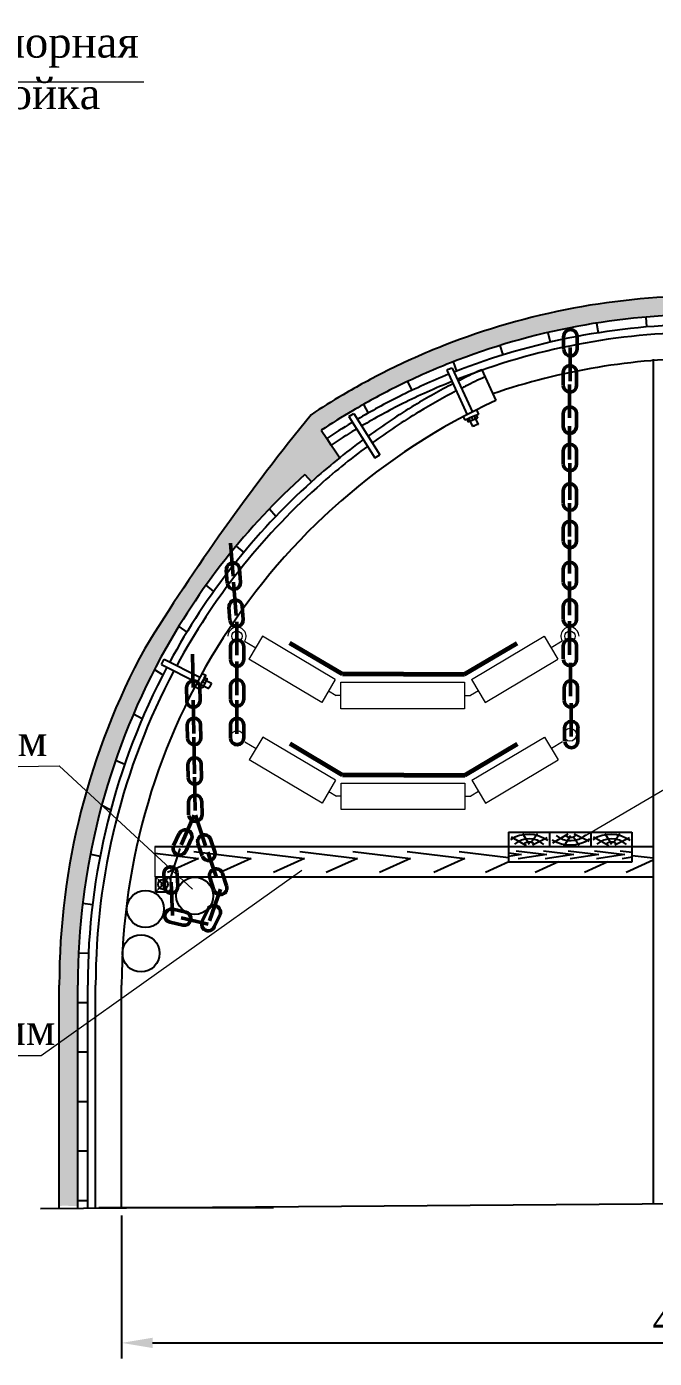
# Model space of a CAD drawing. Header units: millimetres. Extents: x -46762 to 161452, y -66984 to 31524.
# Drawn here: x -24964 to -22425, y 4012 to 9394 of the extents above; entities that cross this region are included whole.
import ezdxf

# ---------------------------------------------------------------- set-up
doc = ezdxf.new("R2010")
doc.units = ezdxf.units.MM
doc.header["$LTSCALE"] = 0.5
doc.styles.get("Standard").update_dxf_attribs({"font": 'TIMES.TTF'})
doc.dimstyles.new('ISO-25', dxfattribs={"dimscale": 50, "dimtxt": 2.5, "dimasz": 2.5, "dimexe": 1.25, "dimexo": 0.625, "dimtad": 1, "dimdec": 0, "dimtxsty": 'Standard', "dimcen": 2.5, "dimadec": 0, "dimazin": 0, "dimtfac": 1, "dimtdec": 0, "dimtmove": 0, "dimatfit": 3, "dimfxl": 1, "dimarcsym": 0})
pattern_1 = [(228.0128, (-87551.02727866039, 2118.515394899114), (-1016.000863294801, -1143.001404475629), [17.08605, -1691.525]), (184.9697, (-87562.45727866056, 2105.815394899131), (1524.002465308956, 126.9991037693729), [29.32025, -2902.7]), (132.5104, (-87591.66727866052, 2103.275394899065), (1269.999075916585, -1397.001364623021), [20.6741, -2046.735]), (267.2737, (-87641.19727866031, 2071.525394899094), (126.9994485414086, 2539.999182668322), [26.70025, -2643.32]), (292.8337, (-87642.4672786608, 2044.855394899081), (-635.0018027750953, 1524.000866502556), [26.18170000000001, -2591.990000000001]), (357.2737, (-87632.30727866065, 2020.725394899076), (-2539.999182668322, 126.9994485414088), [26.70025, -2643.32]), (37.6942, (-87605.63727866026, 2019.455394899116), (-1651.001043061997, -1269.998867849245), [35.3097, -3495.655000000001]), (72.2553, (-87577.69727866031, 2041.045394899083), (889.00177827336, 2794.00081030182), [33.33600000000001, -3300.265000000001]), (121.4296, (-87567.53727866017, 2072.795394899083), (-1016.000261763224, 1650.998057998634), [26.79065, -2652.275]), (175.2364, (-87581.50727866037, 2095.65539489907), (1396.998902652723, -126.9988081360578), [30.58564999999996, -1498.694999999999]), (222.3974, (-87611.98727866035, 2098.195394899078), (-1524.000045861985, -1396.998182531848), [39.55390000000001, -3915.840000000001]), (138.8141, (-87515.4672786608, 2070.255394899075), (-888.9994337112367, 761.9988278562003), [13.50025, -1336.53]), (171.4692, (-87525.62727866048, 2079.145394899089), (1650.99747977957, -254.0006400022849), [25.68409999999996, -2542.729999999997]), (225, (-87551.02727866039, 2082.955394899087), (-2.664535259100376e-14, -126.9999134350099), [17.96045, -161.6445]), (203.1986, (-87559.91727866052, 2098.195394899078), (635.0021412795417, 254.0011137153133), [9.672050000000002, -957.53]), (291.8014, (-87568.80727866065, 2094.385394899109), (-127.0000890947255, 381.0002454365932), [13.6783, -670.2400000000001]), (30.9638, (-87563.72727866058, 2081.685394899097), (380.9995977404113, 254.0001979330276), [22.21599999999998, -718.3149999999991]), (161.5651, (-87544.6772786603, 2093.115394899061), (254.0001159090491, -126.9998111232538), [16.06435, -385.545]), (16.38950000000001, (-87642.4672786608, 2094.385394899109), (1270.000700698468, 380.9992074983903), [22.5044, -2227.94]), (70.3462, (-87620.87727866048, 2100.735394899086), (-507.9985844338254, -1396.99802442725), [18.87995, -1869.11]), (293.1986, (-87544.6772786603, 2118.515394899114), (-254.0011137153132, 635.0021412795418), [19.344, -947.86]), (343.6105, (-87537.05727866065, 2100.735394899086), (-1270.000700698467, 380.9992074983906), [22.50439999999998, -2227.939999999998]), (339.444, (-87642.4672786608, 2015.645394899089), (-635.0007882127956, 253.9996918025069), [21.70175, -1063.385]), (294.7751, (-87622.1472786605, 2008.025394899094), (-634.9985201813421, 1396.999351307834), [18.18359999999998, -1800.179999999998]), (66.80140000000002, (-87543.40727866074, 1991.515394899114), (254.0011137153134, 635.0021412795417), [19.344, -947.86]), (17.35400000000001, (-87535.78727866063, 2009.295394899113), (-1651.000089092998, -507.9992337802817), [21.28915, -2107.619999999999]), (69.444, (-87605.63727866026, 1991.515394899114), (-253.9996918025072, -635.0007882127954), [10.8509, -1074.24]), (101.3098999999999, (-87551.02727866039, 1991.515394899114), (-126.9993731443674, 507.9983730451311), [6.475749999999995, -641.0999999999996]), (165.9638, (-87552.29727866041, 1997.86539489909), (381.0002677348587, -126.9997802061821), [26.1817, -497.4524999999999]), (186.0090000000001, (-87577.69727866031, 2004.215394899096), (1269.998127221397, 126.9997034273929), [24.26335, -2402.070000000001]), (303.6901, (-87563.72727866058, 2070.255394899075), (-127.0000435653617, 253.999754961592), [18.31620000000001, -439.5890000000001]), (353.1572, (-87553.56727866043, 2055.015394899085), (2159.000892832171, -254.001137582742), [31.97784999999999, -3165.8]), (60.94540000000001, (-87521.81727866043, 2051.205394899116), (-507.9988182914545, -888.9978805417064), [13.0754, -1294.47]), (90, (-87515.4672786608, 2062.63539489908), (-127, 127), [7.62, -119.38]), (120.2564, (-87580.23727866035, 2008.025394899094), (507.9989233418056, -888.9995516238782), [17.64335, -1746.695]), (48.01279999999999, (-87589.12727866048, 2023.265394899085), (1016.0008632948, 1143.001404475629), [34.17215, -1674.44]), (0, (-87566.26727866061, 2048.665394899108), (127, 127), [33.02, -93.97999999999999]), (325.3048, (-87533.24727866013, 2048.665394899108), (-1269.997799547685, 889.0000845242381), [20.0805, -1987.965]), (254.0546, (-87516.73727866035, 2037.235394899086), (-127.0003239850737, -508.0012101601814), [18.49145, -906.0850000000002]), (207.646, (-87521.81727866043, 2019.455394899116), (-2412.999152451136, -1270.00079873617), [30.10725, -2980.625]), (175.4261, (-87548.48727866082, 2005.485394899086), (-1651.000380237376, 126.9993855609731), [31.85144999999997, -3153.289999999998]), (175.4261, (-87548.48727866082, 2005.485394899086), (-1651.000380237376, 126.9993855609731), [31.85144999999997, -3153.289999999998])]

# ---------------------------------------------------------------- blocks, each defined once
blk = doc.blocks.new('*D20')
at = {"color": 0, "lineweight": -2}
for p, q in [((-24579.80488719222, 4589.63462345544), (-24579.80488719222, 4012.109581413741)), ((-19907.4263732721, 4627.079811861655), (-19907.4263732721, 4012.109581413741)), ((-24454.80488719222, 4074.609581413741), (-20032.4263732721, 4074.609581413741))]:
    blk.add_line(p, q, dxfattribs=at)
at = {"color": 0}
for points in [[(-24454.80488719222, 4095.442914747074), (-24454.80488719222, 4053.776248080407), (-24579.80488719222, 4074.609581413741)], [(-20032.4263732721, 4095.442914747074), (-20032.4263732721, 4053.776248080407), (-19907.4263732721, 4074.609581413741)]]:
    blk.add_solid(points, dxfattribs=at)
at = {"layer": 'Defpoints', "color": 0}
for p in [(-19907.4263732721, 4658.329811861655), (-24579.80488719222, 4620.88462345544), (-19907.4263732721, 4074.609581413741)]:
    blk.add_point(p, dxfattribs=at)
at = {"color": 0, "lineweight": 15, "insert": (-22243.61563023216, 4169.62129734741), "char_height": 125, "attachment_point": 5}
blk.add_mtext('4672', dxfattribs=at)

msp = doc.modelspace()

# ---------------------------------------------------------------- hatches: boundary and pattern name
at = {"ltscale": 2}
h = msp.add_hatch(dxfattribs=at)
h.set_pattern_fill('GRAVEL', color=256, scale=5, style=0)
h.set_pattern_definition(pattern_1)
h.paths.add_polyline_path([(-23697.65900312975, 7651.646514507003), (-23732.30444405931, 7702.814599258352, 2.849365154428427e-05), (-23732.56435827357, 7702.642304828703), (-23750.24647915601, 7729.313311579514), (-23772.34913025895, 7762.652070018135, -0.0132457517704343), (-23646.23689444135, 7841.533764443178, -0.01746550987859233), (-23473.90028572134, 7935.130331219661, -0.02187259354480145), (-23249.57298659864, 8035.004070016199, -0.09405812877286036), (-22220.74302282981, 8230.271227636193), (-22220.74302282981, 8305.271227636193, 0.09405812877286035), (-23277.05241939151, 8104.788601062632, 0.02187259354480098), (-23507.37136646086, 8002.2472944564, 0.01746550987859289), (-23684.31098289234, 7906.150819379247, 0.01324575177043534), (-23813.79160107677, 7825.162242090322, 0.03169954190592772), (-24486.44960964942, 6881.265539000269, 0.02224371198198761), (-24597.39763289229, 6653.18856571646), (-24531.4333547792, 6616.750109452863, -0.02289712044574534), (-24420.53153314726, 6845.491146059961, -0.08522938766321635), (-23838.87483523093, 7583.792262759926), (-23812.09673010982, 7554.078072780736, -0.01373887526885071)])
h = msp.add_hatch(dxfattribs=at)
h.set_pattern_fill('GRAVEL', color=256, scale=5, style=0)
h.set_pattern_definition(pattern_1)
edge = h.paths.add_edge_path()
edge.add_arc((-21979.80488719237, 5520.884623455458), 2776.999999999976, 156.7575944310836, 180.0000000000001, ccw=False)
edge.add_line((-24531.4333547792, 6616.750109452863), (-24597.39763289212, 6653.188565716505))
edge.add_arc((-21979.80488719237, 5520.884623455458), 2851.999999999974, 156.6079204947613, 180.0000000000006)
edge.add_line((-24831.80488719237, 5520.884623455458), (-24831.80488719236, 4628.368414713679))
edge.add_spline(control_points=[(-24831.80488719191, 4628.368414713645), (-24806.97151205601, 4628.841172296809), (-24781.99008838977, 4628.588555748276), (-24756.80488719237, 4627.337516930384)], knot_values=[3.95903597358031, 3.95903597358031, 3.95903597358031, 3.95903597358031, 5.449311614894731, 5.449311614894731, 5.449311614894731, 5.449311614894731], degree=3, periodic=0)
edge.add_line((-24756.80488719237, 4627.337516930384), (-24756.80488719239, 5520.8846234554))

# ---------------------------------------------------------------- linework, layer by layer
at = {"lineweight": 15, "ltscale": 2}
for p, q in [((-25422.87132541569, 9170.628640293198), (-24490.15699337324, 9170.628640293198)), ((-22719.49098814148, 6115.524963329317), (-20273.90735439112, 7554.014573510431)), ((-24904.77770724101, 5235.466182736518), (-23850.58736886349, 5984.854590588093)), ((-27192.86091060167, 5235.466182736518), (-24904.77770724101, 5235.466182736518))]:
    msp.add_line(p, q, dxfattribs=at)
at = {"ltscale": 2}
for p, q in [((-22658.76684318755, 8195.896857168536), (-22652.52718762713, 8156.386520565529)), ((-22460.10269771577, 8220.050873362134), (-22456.69301573726, 8180.196462454323)), ((-22856.20581171606, 8157.422236984785), (-22847.1536352361, 8118.459971894372)), ((-23049.40323294104, 8105.214808142164), (-23037.59895644362, 8066.996238619258)), ((-23239.3479995244, 8039.00734376487), (-23224.83795712142, 8001.731900515169)), ((-22430.07030779991, 8049.887075822407), (-22430.00596967395, 6078.716627594513)), ((-23423.1382336453, 7959.811327222296), (-23406.01009673883, 7923.664032356401)), ((-23601.71467670953, 7867.221388923626), (-23582.04271582836, 7832.393039047729)), ((-23661.15892197558, 7818.074818348514), (-23640.19915317404, 7829.825704665)), ((-23772.34913025859, 7762.652070018139), (-23750.24647915598, 7729.313311579499)), ((-23750.24647915598, 7729.313311579499), (-23697.65900312959, 7651.646514506983)), ((-23556.15678799622, 7650.669717554574), (-23535.57091455405, 7662.971463368858)), ((-23838.87483523067, 7583.792262759907), (-23812.09673010962, 7554.078072780731)), ((-23982.25923247919, 7444.918301705848), (-23955.4002374065, 7415.136985790632)), ((-24116.63001523593, 7294.498835216637), (-24085.8511153001, 7268.951637351875)), ((-24238.76978037188, 7136.064678861458), (-24207.64710734002, 7110.81796863903)), ((-24348.89406453512, 6969.727427143089), (-24315.72055634315, 6947.302159317796)), ((-24447.07423099208, 6795.369219339209), (-24413.06061012401, 6774.054838079319)), ((-24531.43335477907, 6616.750109452851), (-24496.24530300534, 6597.312342190917)), ((-24604.1205431251, 6429.012553885268), (-24567.34799332407, 6412.955065690612)), ((-24660.12477811455, 6247.255246709465), (-24623.81115630596, 6228.274083998331)), ((-24706.12059078194, 6049.024457552769), (-24666.85064906669, 6041.417113885545)), ((-24445.38799310321, 6080.68433431793), (-22430.00603389919, 6080.68433431793)), ((-24344.93366501774, 6072.765359644591), (-24382.1841011817, 5957.343992930628)), ((-22430.00596967395, 6078.716627594513), (-22429.95894741689, 4638.064087788534)), ((-24445.38799310321, 5958.385594250449), (-22430.00204212294, 5958.385594250449)), ((-24737.07754740281, 5851.303262844322), (-24697.3617006588, 5846.543901816021)), ((-24753.76351108207, 5650.817502082627), (-24713.80731916433, 5648.945944594316)), ((-24756.80488719227, 5450.740680291829), (-24716.80488719248, 5450.740680291829)), ((-24756.80488719227, 5250.521399724021), (-24716.80488719248, 5250.521399724021)), ((-24756.80488719227, 5050.302119156258), (-24716.80488719248, 5050.302119156258)), ((-24756.80488719227, 4850.302119156258), (-24716.80488719248, 4850.302119156258)), ((-24908.23793029376, 4618.252508539836), (-19562.6476725316, 4658.329811861659)), ((-24756.80488719227, 4650.302119156258), (-24716.80488719248, 4650.302119156258)), ((-23965.94145237432, 4620.88462345544), (-24671.60431045595, 4620.88462345544))]:
    msp.add_line(p, q, dxfattribs=at)
at = {"lineweight": 50}
for p, q in [((-22792.01195528689, 8090.093606174276), (-22792.01195528689, 8142.982410854886)), ((-22737.94221495165, 8090.093606174276), (-22737.94221495165, 8142.982410854886)), ((-22794.09055968798, 7944.229617042984), (-22794.09055968798, 7997.118421723593)), ((-22740.02081935274, 7944.229617042984), (-22740.02081935274, 7997.118421723593)), ((-22794.09055968798, 7777.625425076745), (-22794.09055968798, 7830.514229757355)), ((-22740.02081935274, 7777.625425076745), (-22740.02081935274, 7830.514229757355)), ((-22794.09055968798, 7626.58268512581), (-22794.09055968798, 7679.471489806449)), ((-22740.02081935274, 7626.58268512581), (-22740.02081935274, 7679.471489806449)), ((-22767.60078704574, 7630.222678020737), (-22767.60078704574, 7481.414719187687)), ((-22794.09055968798, 7466.592963815252), (-22794.09055968798, 7519.481768495862)), ((-22740.02081935274, 7466.592963815252), (-22740.02081935274, 7519.481768495862)), ((-22794.09055968798, 7315.550223864375), (-22794.09055968798, 7368.439028544955)), ((-22740.02081935274, 7315.550223864375), (-22740.02081935274, 7368.439028544955)), ((-24139.28786204851, 7305.812323085256), (-24128.13273958709, 7173.725189849783)), ((-24152.72167136432, 7145.229116825612), (-24156.54273579694, 7197.979710444481)), ((-24098.793228157338, 7149.135500471847), (-24102.614292589955, 7201.886094090715)), ((-22794.09055968798, 7149.42354346715), (-22794.09055968798, 7202.312348147818)), ((-22740.02081935274, 7149.42354346715), (-22740.02081935274, 7202.312348147818)), ((-24087.880823445048, 6998.487471227255), (-24091.701887877665, 7051.238064846153)), ((-22794.09055968798, 6998.380803516273), (-22794.09055968798, 7051.269608196882)), ((-22740.02081935274, 6998.380803516273), (-22740.02081935274, 7051.269608196882)), ((-24141.80926665203, 6994.58108758102), (-24145.63033108465, 7047.331681199918)), ((-24139.90435474371, 6835.987849490768), (-24139.90435474371, 6888.876654171348)), ((-24085.83461440847, 6835.987849490768), (-24085.83461440847, 6888.876654171348)), ((-22794.04276216361, 6838.342801135783), (-22794.04276216361, 6891.231605816392)), ((-22739.973021828373, 6838.342801135783), (-22739.973021828373, 6891.231605816392)), ((-24139.90435474371, 6675.242087658662), (-24139.90435474371, 6728.130892339272)), ((-24085.83461440847, 6675.242087658662), (-24085.83461440847, 6728.130892339272)), ((-24316.35728373384, 6670.05456395627), (-24317.24550339072, 6722.935909687883)), ((-24262.29516889588, 6670.962616359671), (-24263.18338855276, 6723.843962091285)), ((-22790.18777030665, 6670.797132019092), (-22790.18777030665, 6723.685936699701)), ((-22736.11802997141, 6670.797132019092), (-22736.11802997141, 6723.685936699701)), ((-24313.8206574773, 6519.033125679729), (-24314.70887713372, 6571.914471411343)), ((-24259.758542639338, 6519.941178083131), (-24260.646762295757, 6572.822523814744)), ((-24139.90435474371, 6518.907205314077), (-24139.90435474371, 6571.796009994687)), ((-24085.83461440847, 6518.907205314077), (-24085.83461440847, 6571.796009994687)), ((-24287.39575109794, 6523.117477005217), (-24284.89665596935, 6374.33050467369)), ((-22788.26023387216, 6507.103137143735), (-22788.26023387216, 6559.991941824403)), ((-22734.19049353692, 6507.103137143735), (-22734.19049353692, 6559.991941824403)), ((-24311.13377475744, 6359.065967843249), (-24312.02199441432, 6411.947313574863)), ((-24257.07165991948, 6359.974020246651), (-24257.95987957636, 6412.855365978265)), ((-24308.5971485009, 6208.044529566709), (-24309.48536815732, 6260.925875298322)), ((-24254.535033662938, 6208.95258197011), (-24255.423253319357, 6261.833927701724)), ((-24286.5611420144, 6206.744710469302), (-24339.13275703853, 6087.157165688068)), ((-24369.42306053923, 6085.184857193984), (-24346.65156010963, 6132.920424947391)), ((-24320.62162195942, 6061.904899881708), (-24297.85012152982, 6109.640467635116)), ((-24254.35016057785, 6042.270582548394), (-24271.22876453218, 6092.393814578034)), ((-24203.107744399793, 6059.526062957668), (-24219.986348354123, 6109.649294987308)), ((-24408.591081760158, 5970.37357345026), (-24406.2836769049, 5917.53512586351)), ((-24354.57282292475, 5972.732499543046), (-24352.26541806949, 5919.894051956297)), ((-24206.72473912598, 5904.626872489192), (-24223.60334308031, 5954.750104518804)), ((-24155.482322947923, 5921.882352898466), (-24172.360926902253, 5972.005584928078)), ((-24179.89870313831, 5908.088429315267), (-24223.64230503626, 5780.823870511886)), ((-24371.80036236817, 5827.343616303864), (-24320.26174255745, 5815.469428813078)), ((-24253.93260853743, 5778.85156201783), (-24231.16110810782, 5826.587129771207)), ((-24383.939684445824, 5774.654208645255), (-24332.401064635105, 5762.780021154468)), ((-24205.13116995762, 5755.571604705554), (-24182.35966952801, 5803.307172458932))]:
    msp.add_line(p, q, dxfattribs=at)
at = {"linetype": 'Continuous', "lineweight": 50}
for p, q in [((-22765.76973975025, 8096.797562804004), (-22765.76973975025, 7961.620550933303)), ((-22767.84834415121, 7947.442399791844), (-22767.84834415121, 7812.265387921143)), ((-22767.84834415121, 7779.163813426594), (-22767.84834415121, 7643.986801555848)), ((-22767.84834415121, 7468.131352165101), (-22767.84834415121, 7332.9543402944)), ((-22767.84834415121, 7319.240518182305), (-22767.84834415121, 7184.063506311604)), ((-24126.65917714185, 7148.659409799375), (-24116.89302577433, 7013.835647703245)), ((-22767.84834415121, 7150.96193181701), (-22767.84834415121, 7015.784919946309)), ((-24113.66213920737, 6988.568977791492), (-24113.66213920737, 6853.391965920791)), ((-22767.80054662704, 6990.923929436512), (-22767.80054662704, 6855.746917565812)), ((-24293.13736676013, 6857.729121145285), (-24290.86719106199, 6722.571173393026)), ((-24113.66213920737, 6827.823215959397), (-24113.66213920737, 6692.646204088696)), ((-22763.94555477018, 6823.378260319832), (-22763.94555477018, 6688.201248449132)), ((-24290.14460499857, 6672.033449629844), (-24287.87442930043, 6536.87550187763)), ((-24113.66213920737, 6671.488333614825), (-24113.66213920737, 6536.311321744124)), ((-22762.01801833522, 6659.68426544453), (-22762.01801833522, 6524.507253573829)), ((-24284.9210960223, 6361.044853516823), (-24282.65092032416, 6225.886905764564)), ((-24281.13931392181, 6207.840243961782), (-24240.53494110231, 6083.473987904863)), ((-24230.54852914756, 6057.604261729584), (-24197.67182697979, 5959.929804376206)), ((-24373.38136708095, 5801.932331380413), (-24379.27879840718, 5936.980636967864)), ((-24229.44321301584, 5766.432064468408), (-24339.0692890498, 5791.819577399729))]:
    msp.add_line(p, q, dxfattribs=at)
for p, q in [((-23264.76871658924, 8005.326205479405), (-23182.45806859231, 7825.674116322743)), ((-23242.45732080817, 8014.247912476121), (-23160.44565848242, 7835.190677498649)), ((-23123.50706818579, 8007.471505346057), (-23066.25927907517, 7883.005885024913)), ((-23661.15892197558, 7818.074818348514), (-23556.15678799622, 7650.669717554574)), ((-23640.19915317404, 7829.825704665), (-23535.57091455405, 7662.971463368858)), ((-23198.980783976, 7818.498172984055), (-23192.04461033369, 7803.357147867955)), ((-23183.42859356817, 7806.951062343323), (-23178.30962257758, 7795.776822433918)), ((-23175.54631887833, 7810.561968839038), (-23160.53278498184, 7777.788813849911)), ((-23164.94419980809, 7815.116383529976), (-23159.32579856417, 7803.966783737069)), ((-23153.46327284933, 7819.982142210965), (-23138.17958545405, 7786.619267136603)), ((-23145.63450275527, 7823.215529442796), (-23140.40970952265, 7811.939500131148)), ((-23144.88531087045, 7845.231328738855), (-23136.83695410255, 7826.907491453067)), ((-23750.24647915598, 7729.313311579499), (-23733.116924551, 7703.475773789687)), ((-23733.116924551, 7703.475773789687), (-23733.116924551, 7703.475773789687)), ((-23727.44118272276, 7707.228482154078), (-23727.44118272276, 7707.228482154078)), ((-24418.7144720152, 6816.446629277407), (-24407.66231889429, 6837.746444076884)), ((-24407.67246448995, 6837.751604016903), (-24263.19044308293, 6764.269612593425)), ((-24418.7144720152, 6816.446629277407), (-24274.51772491877, 6743.131878048989)), ((-24282.99974296715, 6727.240067067287), (-24268.15462434133, 6719.691318870064)), ((-24263.63949587612, 6727.862339681888), (-24252.68363814939, 6722.291282060341)), ((-24259.70968885231, 6735.590568246953), (-24227.57703139796, 6719.251100295678)), ((-24254.63023761222, 6780.100960559075), (-24239.5482149157, 6772.456623088947)), ((-24243.02370885998, 6740.286665875037), (-24254.08529260058, 6746.026355088979)), ((-24248.26716031748, 6756.696707851761), (-24215.55666479071, 6740.062615692732)), ((-24244.14459449035, 6764.095956812689), (-24233.04257001873, 6758.510945264588)), ((-24831.80488719227, 4620.88462345544), (-24831.80488719227, 5520.88462345544)), ((-24756.80488719227, 4620.88462345544), (-24756.80488719227, 5520.88462345544)), ((-24716.80488719248, 4620.88462345544), (-24716.80488719248, 5520.88462345544)), ((-24684.80488719215, 4620.88462345544), (-24684.80488719215, 5520.88462345544)), ((-24579.80488719222, 4620.88462345544), (-24579.80488719222, 5520.88462345544))]:
    msp.add_line(p, q)
at = {"lineweight": 20}
for p, q in [((-24082.18392890994, 6910.225504214059), (-24037.22691061848, 6883.682354663806)), ((-22797.79351214856, 6910.225504214059), (-22842.75053044003, 6883.682354663806)), ((-23743.00211576628, 6709.351380198386), (-23711.6668452265, 6690.770435581526)), ((-23692.90573593389, 6690.770435581526), (-23711.6668452265, 6690.770435581526)), ((-23192.47327188568, 6690.770435581526), (-23168.31059583201, 6690.770435581526)), ((-23136.97532529222, 6709.351380198386), (-23168.31059583201, 6690.770435581526)), ((-24081.06666491076, 6503.083868791264), (-24036.1096466193, 6476.540719240966)), ((-22796.67624814938, 6503.083868791264), (-22841.6332664412, 6476.540719240966)), ((-23741.8848517671, 6302.209744775546), (-23710.54958122731, 6283.628800158685)), ((-23135.8580612934, 6302.209744775546), (-23167.19333183319, 6283.628800158685)), ((-23691.78847193507, 6283.628800158685), (-23710.54958122731, 6283.628800158685)), ((-23191.3560078865, 6283.628800158685), (-23167.19333183319, 6283.628800158685))]:
    msp.add_line(p, q, dxfattribs=at)
at = {"lineweight": 9}
for p, q in [((-24009.76633817372, 6929.992404258774), (-24064.56801934146, 6837.573771039142)), ((-23715.60127518205, 6755.560696808225), (-24009.76633817372, 6929.992404258774)), ((-23164.37616587609, 6755.560696808225), (-22870.21110288479, 6929.992404258774)), ((-22870.21110288479, 6929.992404258774), (-22815.40942171705, 6837.573771039142)), ((-23770.40295634979, 6663.142063588593), (-24064.56801934146, 6837.573771039142)), ((-23109.57448470836, 6663.142063588593), (-22815.40942171705, 6837.573771039142)), ((-23715.60127518205, 6755.560696808225), (-23770.40295634979, 6663.142063588593)), ((-23692.90573593389, 6637.199617870128), (-23692.90573593389, 6744.341253292969)), ((-23692.90573593389, 6744.341253292969), (-23192.47327188568, 6744.341253292969)), ((-23192.47327188568, 6744.341253292969), (-23192.47327188568, 6637.199617870128)), ((-23164.37616587609, 6755.560696808225), (-23109.57448470836, 6663.142063588593)), ((-23192.47327188568, 6637.199617870128), (-23692.90573593389, 6637.199617870128)), ((-24008.6490741749, 6522.850768835933), (-24063.45075534264, 6430.432135616302)), ((-23714.48401118323, 6348.419061385384), (-24008.6490741749, 6522.850768835933)), ((-23163.25890187727, 6348.419061385384), (-22869.0938388856, 6522.850768835933)), ((-22869.0938388856, 6522.850768835933), (-22814.29215771786, 6430.432135616302)), ((-23769.28569235097, 6256.000428165753), (-24063.45075534264, 6430.432135616302)), ((-23108.45722070953, 6256.000428165753), (-22814.29215771786, 6430.432135616302)), ((-23714.48401118323, 6348.419061385384), (-23769.28569235097, 6256.000428165753)), ((-23691.78847193507, 6230.057982447288), (-23691.78847193507, 6337.199617870128)), ((-23691.78847193507, 6337.199617870128), (-23191.3560078865, 6337.199617870128)), ((-23191.3560078865, 6337.199617870128), (-23191.3560078865, 6230.057982447288)), ((-23163.25890187727, 6348.419061385384), (-23108.45722070953, 6256.000428165753)), ((-23191.3560078865, 6230.057982447288), (-23691.78847193507, 6230.057982447288))]:
    msp.add_line(p, q, dxfattribs=at)
at = {"lineweight": 60}
for p, q in [((-23686.98872052919, 6776.603984798958), (-23899.8044122236, 6901.97735265936)), ((-23192.98872052932, 6776.603984798958), (-22980.17302883491, 6901.97735265936)), ((-23439.98872052907, 6776.603984798958), (-23686.98872052919, 6776.603984798958)), ((-23439.98872052907, 6776.603984798958), (-23192.98872052932, 6776.603984798958)), ((-23685.87145653037, 6369.462349376117), (-23898.68714822442, 6494.835717236519)), ((-23191.87145653013, 6369.462349376117), (-22979.05576483608, 6494.835717236519)), ((-23438.87145653025, 6369.462349376117), (-23685.87145653037, 6369.462349376117)), ((-23438.87145653025, 6369.462349376117), (-23191.87145653013, 6369.462349376117))]:
    msp.add_line(p, q, dxfattribs=at)
at = {"lineweight": 15, "ltscale": 0.05}
for p, q in [((-26157.6710612444, 6387.904726516699), (-24832.5951640054, 6406.691788522294)), ((-24832.5951640054, 6406.691788522294), (-24293.0640459359, 5908.118255631625)), ((-24445.38799310321, 6080.68433431793), (-24445.38799310321, 5958.385594250449))]:
    msp.add_line(p, q, dxfattribs=at)
at = {"ltscale": 0.05}
for p, q in [((-23014.71119987036, 6138.716627371541), (-22774.8410400538, 6138.716627371496)), ((-23014.71119987036, 6138.716627371496), (-23014.71119987036, 6078.716627371505)), ((-22867.19399846515, 6138.716627371496), (-22515.6908518773, 6138.716636878171)), ((-22848.71119987038, 6138.716627371496), (-22848.71119987038, 6080.68433431793)), ((-22680.71119987035, 6080.68433431793), (-22680.71119987035, 6138.716636904683)), ((-22514.71119987036, 6078.716627371505), (-22514.71119987036, 6138.716636904683)), ((-23004.64317940095, 6120.048256344107), (-22943.04939517096, 6084.421337631084)), ((-22958.79508809994, 6133.003499512488), (-22932.06797775856, 6090.436249015356)), ((-22897.6645015282, 6131.615529520177), (-22922.74304376988, 6097.018048115369)), ((-22858.29996646207, 6115.421475559679), (-22918.50446046192, 6085.80930762344)), ((-22835.60994158906, 6096.032085542156), (-22774.01615735907, 6131.65900425518)), ((-22789.76185028805, 6083.076842373775), (-22763.03473994703, 6125.644092870907)), ((-22728.63126371631, 6084.464812366086), (-22753.70980595799, 6119.062293770894)), ((-22689.26672865018, 6100.658866326585), (-22749.47122265003, 6130.271034262823)), ((-22671.33976831974, 6120.048256344107), (-22609.74598408975, 6084.421337631084)), ((-22625.49167701873, 6133.003499512488), (-22598.76456667771, 6090.436249015356)), ((-22564.36109044698, 6131.615529520177), (-22589.43963268866, 6097.018048115369)), ((-22524.99655538086, 6115.421475559679), (-22585.2010493807, 6085.80930762344)), ((-24445.38799310321, 6053.292017641961), (-24268.14976407513, 6032.578947826032)), ((-24268.14976407513, 6032.578947826032), (-24393.66936623264, 5976.013308465035)), ((-24288.07971451388, 6059.794530686468), (-24055.20058307629, 6032.578947826032)), ((-24055.20058307629, 6032.578947826032), (-24180.7201852338, 5976.013308465035)), ((-24072.5035889147, 6059.794530686468), (-23839.62445747675, 6032.578947826032)), ((-23839.62445747675, 6032.578947826032), (-23965.14405963426, 5976.013308465035)), ((-23859.15474773901, 6059.794530686468), (-23626.27561630143, 6032.578947826032)), ((-23626.27561630143, 6032.578947826032), (-23751.79521845894, 5976.013308465035)), ((-23644.22891532231, 6059.794530686468), (-23411.34978388436, 6032.578947826032)), ((-23411.34978388436, 6032.578947826032), (-23536.86938604187, 5976.013308465035)), ((-23425.04015073573, 6059.794530686468), (-23192.16101929815, 6032.578947826032)), ((-23192.16101929815, 6032.578947826032), (-23317.68062145566, 5976.013308465035)), ((-23215.12866002195, 6059.794530686468), (-23014.71119987036, 6036.372603784894)), ((-23014.71119987036, 6078.716627371505), (-23014.71119987036, 6018.716627371514)), ((-23014.71119987036, 6054.526162630673), (-22962.44658379146, 6047.88040142751)), ((-22962.44658379146, 6047.88040142751), (-23014.71119987036, 6040.276006443155)), ((-22983.70402610453, 6063.529353541871), (-22860.63513312365, 6047.88040142751)), ((-22860.63513312365, 6047.88040142751), (-22975.87235276551, 6031.11362113139)), ((-22874.06090209734, 6063.529353541871), (-22750.99200911609, 6047.88040142751)), ((-22750.99200911609, 6047.88040142751), (-22866.22922875795, 6031.11362113139)), ((-22773.36808890977, 6063.529353541871), (-22650.29919592853, 6047.88040142751)), ((-22650.29919592853, 6047.88040142751), (-22765.53641557039, 6031.11362113139)), ((-22667.08148283142, 6063.529353541871), (-22544.01258985054, 6047.88040142751)), ((-22544.01258985054, 6047.88040142751), (-22659.24980949239, 6031.11362113139)), ((-22563.03245445852, 6063.529353541871), (-22514.71119987036, 6057.385014539232)), ((-22514.71119987036, 6037.004772576965), (-22555.20078111913, 6031.11362113139)), ((-22514.71119987036, 6018.716627371514), (-22514.71119987036, 6078.716627371505)), ((-22514.71119987036, 6044.355407586754), (-22430.00452503038, 6034.456102682479)), ((-23013.01012756448, 6018.716627371514), (-23107.76913074187, 5976.013308465035)), ((-23014.71119987036, 6018.716627371514), (-22514.71119987036, 6018.716627371514)), ((-22812.91872993897, 6018.716627371514), (-22907.67773311672, 5976.013308465035)), ((-22613.42737006416, 6018.716627371514), (-22708.18637324155, 5976.013308465035)), ((-22430.00422750083, 6025.340488541842), (-22539.46163112487, 5976.013308465035)), ((-24442.18410118192, 5957.343992930628), (-24442.18410118192, 5897.343992930637)), ((-24432.9376656704, 5948.097557419424), (-24414.60385414575, 5929.763745894779)), ((-24432.9376656704, 5906.590428441887), (-24414.60385414575, 5924.924239966531)), ((-24397.90042798486, 5906.382249930384), (-24409.87363332315, 5925.51783020529)), ((-24393.54243433518, 5952.749634422962), (-24409.29842054538, 5930.57343300773)), ((-24382.1841011817, 5957.343992930628), (-24382.1841011817, 5897.343992930591)), ((-24442.18410118192, 5897.343992930637), (-24382.1841011817, 5897.343992930682))]:
    msp.add_line(p, q, dxfattribs=at)
at = {"lineweight": 5}
for centre, radius in [((-24113.35849056195, 6930.205634825852), 21.15568649465018), ((-22766.61895049619, 6930.205634825852), 21.15568649465018), ((-24112.24122656313, 6523.063999403012), 26.12727282089298), ((-22766.61895049619, 6532.310741197198), 26.12727282089298)]:
    msp.add_circle(centre, radius, dxfattribs=at)
at = {"ltscale": 0.05}
for centre, radius in [((-24412.18410118163, 5927.34399293061), 19.99614156615053), ((-24412.18410118163, 5927.343992930655), 6.056349538397399)]:
    msp.add_circle(centre, radius, dxfattribs=at)
at = {"ltscale": 2}
for centre in [(-24283.82686096447, 5881.294628194728), (-24483.3352725851, 5828.246380503861), (-24501.29710899855, 5649.107028308645)]:
    msp.add_circle(centre, 75, dxfattribs=at)
for centre, radius, start, end in [((-22220.74302282963, 5422.271227636365), 2882.999999999826, 89.77490141005477, 111.4933008198444), ((-22220.74302282963, 5422.271227636365), 2807.999999999826, 89.77490141005477, 111.4933008198444), ((-22220.74302282963, 5422.271227636184), 2768, 90.27155257188717, 111.4933008198444), ((-22220.74302282963, 5422.271227636184), 2736, 90.26918806613875, 111.4568269110048), ((-22220.74302282963, 5422.271227635956), 2883.000000000181, 111.4933008198444, 116.5053308412316), ((-22220.74302282963, 5422.271227635956), 2808.000000000181, 111.4933008198444, 116.5053308412316), ((-22215.74897642568, 5388.393565611868), 2664.882341503209, 90.10737357686757, 108.8909742651414), ((-22220.74302282781, 5422.271227633091), 2883.00000000355, 116.5053308412316, 120.5077239179936), ((-22220.74302282963, 5422.271227636184), 2768, 111.9906650343897, 116.5053308412316), ((-22221.06966998399, 5427.603702936885), 2781, 111.5475659717631, 112.0426279729497), ((-21979.80488719004, 5520.884623451166), 2737.000000004787, 116.5268206690292, 116.9054564513579), ((-21979.80488719222, 5520.88462345544), 2737.000000000006, 114.7000000001459, 116.5268206690292), ((-21979.80488719222, 5520.88462345544), 2705.000000000006, 114.7000000001459, 116.5495206578861), ((-22220.74302282781, 5422.271227633091), 2808.00000000355, 116.5053308412316, 120.5077239179936), ((-22220.74302282963, 5422.271227636184), 2736, 111.9599411594153, 116.5275220016428), ((-21979.80488719004, 5520.884623451166), 2737.000000004787, 117.4082141860549, 121.1057757306656), ((-21979.80488719113, 5520.884623453303), 2705.000000002506, 117.4412762932473, 121.0941273181063), ((-21979.80488719113, 5520.884623453303), 2705.000000002506, 116.5495206578861, 116.9326418707606), ((-21979.80488719222, 5520.88462345544), 2600.000000000005, 114.7000000001459, 180), ((-22220.74302282635, 5422.27122763109), 2883.000000006052, 120.5077239179936, 123.5432490906576), ((-22220.74302282781, 5422.271227633091), 2768.000000003551, 116.5053308412316, 120.5077239179936), ((-22220.7430228289, 5422.271227634865), 2736.000000001502, 116.5275220016428, 120.4892090905068), ((-21979.80488719259, 5520.884623455895), 2736.999999999418, 121.1057757306656, 125.8625472797047), ((-16713.51299645867, 2053.594082186128), 9150.134167738643, 140.8935454484855, 148.1561133311968), ((-22220.74302282635, 5422.27122763109), 2808.000000006052, 120.5077239179936, 123.5432490906576), ((-21979.80488719259, 5520.884623455895), 2704.999999999436, 121.0941273181063, 125.9072381203756), ((-22198.49935101083, 5550.733828785023), 2462, 112.4035828447022, 113.8004257762422), ((-22198.49935101083, 5550.733828785023), 2449.54, 112.6142799360313, 113.5780322824907), ((-22220.74302282417, 5422.271227628362), 2768.00000000945, 121.1168032590499, 123.5432490906576), ((-22220.74302282344, 5422.271227626543), 2736.000000011465, 121.1054158429257, 123.5432490906576), ((-22220.74302282781, 5422.271227633091), 2768.000000003551, 121.0045766832387, 121.1168032590499), ((-22220.7430228289, 5422.271227634865), 2736.000000001502, 120.9917944150928, 121.1054158429257), ((-22118.43207364582, 5172.527344192558), 2805.951098903775, 111.3105711845996, 111.8072245911979), ((-22221.06966998399, 5427.603702936885), 2531, 111.5475659717631, 111.7950969719385), ((-22221.06966998399, 5427.603702936885), 2531, 111.5475659717631, 111.7950969719385), ((-21979.80488719259, 5520.884623455895), 2736.999999999418, 126.3659212377396, 132.0248324192935), ((-21979.80488719259, 5520.884623455895), 2704.999999999436, 126.4165137938531, 132.0249119969552), ((-21979.80488719222, 5520.88462345544), 2776.999999999918, 132.0248324192935, 151.5108777577025), ((-21979.80488719222, 5520.88462345544), 2736.999999999918, 132.0248324192935, 151.5108777577025), ((-21979.80488719222, 5520.88462345544), 2704.99999999997, 132.0249119969552, 151.4927531218654), ((-21979.80488719222, 5520.88462345544), 2851.999999999975, 151.5108777577025, 180), ((-21979.80488719222, 5520.88462345544), 2851.999999999975, 151.5108777577025, 180), ((-21979.80488719222, 5520.88462345544), 2851.999999999975, 151.5108777577025, 180), ((-21979.80488719222, 5520.88462345544), 2776.999999999975, 151.5108777577025, 180), ((-21979.80488719222, 5520.88462345544), 2736.999999999918, 152.013262886048, 180), ((-21979.80488719222, 5520.88462345544), 2704.99999999997, 152.0010017363245, 180), ((-22089.62849476557, 5572.75282760027), 2462, 150.8374952867377, 152.2343382178576), ((-22089.62849476557, 5572.75282760027), 2449.54, 151.0481923783354, 152.0119447244397), ((-21791.8122313069, 5326.264721615762), 2805.951097959581, 149.7444980903292, 150.2411370331091), ((-22030.76929952585, 5462.27186849108), 2531, 149.981478413413, 150.2290094140661), ((-22030.76929952585, 5462.27186849108), 2531, 149.981478413413, 150.2290094140661)]:
    msp.add_arc(centre, radius, start, end)
at = {"linetype": 'Continuous', "lineweight": 50}
for centre, radius, start, end in [((-22764.64535089435, 8142.922151327166), 26.9764771566993, 0, 180), ((-22764.56142389943, 8089.428219873325), 26.67062993197621, 181.8699488635687, 1.869948863568684), ((-22766.72395529531, 7997.058162195872), 26.9764771566993, 0, 180), ((-22766.64002830039, 7943.564230742031), 26.67062993197621, 181.8699488635687, 1.869948863568684), ((-22766.72395529531, 7830.453970229592), 26.9764771566993, 0, 180), ((-22767.03557593537, 7777.330575030264), 27.05659036881803, 179.3756050777226, 1.058349383057224), ((-22766.72395529531, 7679.411230278702), 26.9764771566993, 0, 180), ((-22766.64002830039, 7625.917298824861), 26.67062993197621, 181.8699488635687, 1.869948863568684), ((-22766.72395529531, 7519.421508968098), 26.9764771566993, 0, 180), ((-22766.64002830039, 7465.927577514303), 26.67062993197621, 181.8699488635687, 1.869948863568684), ((-22766.72395529531, 7368.378769017208), 26.9764771566993, 0, 180), ((-22766.64002830039, 7314.884837563413), 26.67062993197621, 181.8699488635687, 1.869948863568684), ((-24129.24329329107, 7199.896767058572), 26.9764771566993, 4.143065291684445, 184.1430652916845), ((-22766.72395529531, 7202.252088620053), 26.9764771566993, 0, 180), ((-24125.29480251142, 7146.548691491698), 26.67062993197621, 186.0130141552966, 6.013014155296627), ((-22766.64002830039, 7148.758157166212), 26.67062993197621, 181.8699488635687, 1.869948863568684), ((-24118.33088857893, 7049.248737813996), 26.9764771566993, 4.143065291684445, 184.1430652916845), ((-22766.72395529531, 7051.209348669117), 26.9764771566993, 0, 180), ((-24114.38239779891, 6995.900662247122), 26.67062993197621, 186.0130141552966, 6.013014155296627), ((-22766.64002830039, 6997.715417215322), 26.67062993197621, 181.8699488635687, 1.869948863568684), ((-24112.53775035148, 6888.816394643645), 26.9764771566993, 0, 180), ((-22766.67615777114, 6891.171346288666), 26.9764771566993, 0, 180), ((-24112.45382335655, 6835.322463189805), 26.67062993197621, 181.8699488635687, 1.869948863568684), ((-22766.59223077622, 6837.677414834825), 26.67062993197621, 181.8699488635687, 1.869948863568684), ((-24289.88174652732, 6723.335256036653), 26.9764771566993, 0.9622760519312071, 180.9622760519312), ((-24112.53775035148, 6728.07063281155), 26.9764771566993, 0, 180), ((-22762.82116591428, 6723.62567717194), 26.9764771566993, 0, 180), ((-24112.45382335655, 6674.57670135771), 26.67062993197621, 181.8699488635687, 1.869948863568684), ((-24289.30116382689, 6670.21411948388), 27.05659036881803, 180.3378811296897, 2.020625434981489), ((-22762.73723891936, 6670.131745718145), 26.67062993197621, 181.8699488635687, 1.869948863568684), ((-24287.3451202704, 6572.313817760123), 26.9764771566993, 0.9622760519312071, 180.9622760519312), ((-24112.53775035148, 6571.735750466933), 26.9764771566993, 0, 180), ((-22760.89362947932, 6559.931682296638), 26.9764771566993, 0, 180), ((-24286.36282289808, 6518.828840074802), 26.67062993197621, 182.8322249155187, 2.832224915518734), ((-24112.45382335655, 6518.241819013138), 26.67062993197621, 181.8699488635687, 1.869948863568684), ((-22760.8097024844, 6506.437750842842), 26.67062993197621, 181.8699488635687, 1.869948863568684), ((-24284.65823755105, 6412.346659923633), 26.9764771566993, 0.9622760519312071, 180.9622760519312), ((-24283.67594017873, 6358.861682238312), 26.67062993197621, 182.8322249155187, 2.832224915518734), ((-24282.12161129413, 6261.325221647103), 26.9764771566993, 0.9622760519312071, 180.9622760519312), ((-24281.13931392181, 6207.840243961782), 26.67062993197621, 182.8322249155187, 2.832224915518734), ((-24321.97737421775, 6121.083228583739), 26.9764771566993, 334.4972596637737, 154.4972596637737), ((-24344.93366501774, 6072.765359644591), 26.67062993197621, 156.36720852744, 336.36720852744), ((-24245.2739378572, 6101.070313840892), 26.9764771566993, 18.61054743392412, 198.6105474339241), ((-24228.12267908557, 6050.400381250965), 26.67062993197621, 200.480496297502, 20.48049629750198), ((-24382.02624692021, 5972.199655014065), 26.67062993197621, 4.370412531271522, 184.3704125312715), ((-24197.64851640575, 5963.426603781663), 26.9764771566993, 18.61054743392412, 198.6105474339241), ((-24379.6085948281, 5918.760318336972), 26.9764771566993, 182.5004636677032, 2.500463667703218), ((-24180.49725763376, 5912.756671191737), 26.67062993197621, 200.480496297502, 20.48049629750198), ((-24378.61174428872, 5800.743249977386), 26.67062993197621, 78.89574720673409, 258.8957472067341), ((-24326.46460318938, 5788.814988523318), 26.9764771566993, 257.0257983430667, 77.02579834306671), ((-24206.48692221548, 5814.749933407602), 26.9764771566993, 334.4972596637737, 154.4972596637737), ((-24229.44321301584, 5766.432064468408), 26.67062993197621, 156.36720852744, 336.36720852744)]:
    msp.add_arc(centre, radius, start, end, dxfattribs=at)
at = {"lineweight": 20}
for centre, start, end in [((-24113.35849056195, 6930.205634825852), 329.3332371712827, 180), ((-22766.61895049619, 6930.205634825852), 0, 210.6667628287173)]:
    msp.add_arc(centre, 36.95189505165325, start, end, dxfattribs=at)
at = {"ltscale": 0.05}
for centre, radius, start, end in [((-22934.35899140204, 5993.04998523251), 136.1788881783741, 54.73122022873419, 122.2828646148264), ((-22932.54152613372, 6020.722125902948), 91.16397832741963, 47.98424545848413, 130.128710914903), ((-22932.06797775856, 6066.83894256651), 31.58690876973878, 43.17939843197924, 136.8206015680207), ((-22765.32575359051, 6223.030356653753), 136.1788881783741, 237.7171353851736, 305.2687797712658), ((-22763.50828832183, 6195.358215983315), 91.16397832741963, 229.8712890850969, 312.0157545415159), ((-22763.03473994703, 6149.241399319753), 31.58690876973878, 223.1793984319792, 316.8206015680208), ((-22601.05558032083, 5993.04998523251), 136.1788881783741, 54.73122022873419, 122.2828646148264), ((-22599.2381150525, 6020.722125902948), 91.16397832741963, 47.98424545848413, 130.128710914903), ((-22598.76456667771, 6066.83894256651), 31.58690876973878, 43.17939843197924, 136.8206015680207), ((-24412.18410118163, 5927.343992930655), 36.36402819945205, 124.4124099364467, 145.5875900636099), ((-24412.18410118163, 5927.343992930655), 36.36402819945205, 34.41240993643314, 55.58759006355333), ((-24412.18410118163, 5927.343992930655), 36.36402819945205, 214.4124099363901, 235.5875900635828), ((-24412.18410118163, 5927.343992930655), 36.36402819945205, 304.4124099364761, 325.5875900635668)]:
    msp.add_arc(centre, radius, start, end, dxfattribs=at)

# ---------------------------------------------------------------- texts
at = {"ltscale": 2, "char_height": 125, "attachment_point": 1}
for s, insert, width in [('{\\fTimes New Roman|b0|i0|c204|p18;Распорная \\P   стойка}', (-25344.4165490517, 9393.785904403914), 2676.680424632104), ('{\\fTimes New Roman|b0|i0|c204|p18;Деревянный брус }L{\\fTimes New Roman|b0|i0|c204|p18;=4400 мм\\Pтолщиной не менее 150 мм}', (-27192.86091060196, 5403.454647047962), 3135.03648769688)]:
    msp.add_mtext(s, dxfattribs=dict(at, insert=insert, width=width))
at = {"ltscale": 0.05, "insert": (-26117.25933617964, 6571.153384013269), "char_height": 125, "width": 2875.992137978437, "attachment_point": 1}
msp.add_mtext('{\\fTimes New Roman|b0|i0|c204|p18;Труба %%c150 мм\\P}L=5 {\\fTimes New Roman|b0|i0|c204|p18;м}', dxfattribs=at)

# ---------------------------------------------------------------- dimensions: what is measured, and where the dimension line sits
at = {"lineweight": 15, "ltscale": 2}
dim = msp.add_linear_dim(base=(-19907.4263732721, 4074.609581413741), p1=(-24579.80488719222, 4620.88462345544), p2=(-19907.4263732721, 4658.329811861655), dimstyle='ISO-25', dxfattribs=at)
dim.commit()
dim.dimension.update_dxf_attribs({"geometry": '*D20', "text_midpoint": (-22243.61563023216, 4169.62129734741)})

doc.saveas('drawing.dxf')
